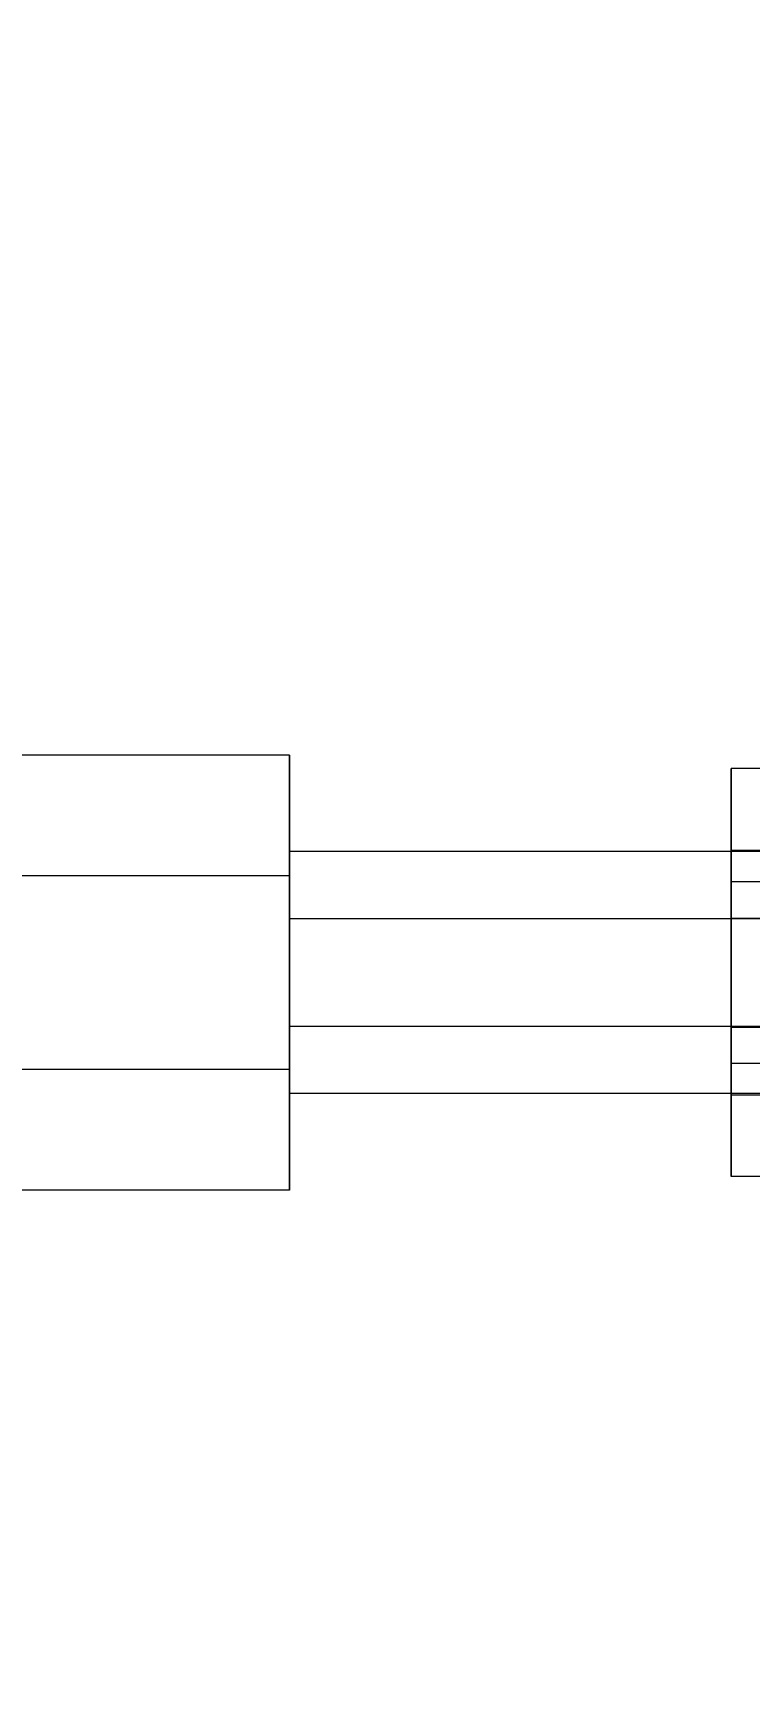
# Model space of a CAD drawing. Header units: millimetres. Extents: x -191664 to 191490, y -197311 to 10263.
# Drawn here: x 2412.3 to 2517.6, y -117138.5 to -116896.8 of the extents above; entities that cross this region are included whole.
import ezdxf

# ---------------------------------------------------------------- set-up
doc = ezdxf.new("R2010")
doc.units = ezdxf.units.MM
doc.layers.add('DET_briquetadora_frontal', color=7, linetype='Continuous', lineweight=0)
doc.layers.add('R15_COTAS_TRANSPORTE_P', color=1, linetype='Continuous', lineweight=0)
doc.dimstyles.new('PLANTA_20', dxfattribs={"dimtxt": 50, "dimasz": 30, "dimexe": 30, "dimexo": 16, "dimgap": 20, "dimtad": 1, "dimtih": 1, "dimtoh": 1, "dimdec": 1, "dimzin": 0, "dimdsep": 46, "dimcen": 0.09, "dimadec": 0, "dimazin": 0, "dimtfac": 1, "dimtdec": 4, "dimtofl": 0, "dimtmove": 0, "dimatfit": 3, "dimfxl": 1, "dimtolj": 1, "dimtzin": 0, "dimarcsym": 0})

# ---------------------------------------------------------------- blocks, each defined once
blk = doc.blocks.new('*D133')
at = {"layer": 'Defpoints', "color": 0, "transparency": 16777216}
for p in [(439.69, -194147.98), (217.89, -194406.09), (-500, -194490), (-500, -194490), (500, -194490)]:
    blk.add_point(p, dxfattribs=at)
at = {"layer": 'R15_COTAS_TRANSPORTE_P', "color": 0, "lineweight": -2, "transparency": 16777216}
blk.add_arc((-500, -194490), 722.77, 2.37834, 17.62166, dxfattribs=at)
at = {"layer": 'R15_COTAS_TRANSPORTE_P', "color": 0, "transparency": 16777216}
for points in [[(184.12, -194272.81), (193.59, -194269.58), (179.18, -194242.8)], [(227.15, -194459.9), (217.15, -194460.11), (222.77, -194490)]]:
    blk.add_solid(points, dxfattribs=at)

msp = doc.modelspace()

# ---------------------------------------------------------------- linework, layer by layer
at = {"layer": 'DET_briquetadora_frontal', "color": 9, "true_color": 0xb9c3c2}
for p, q in [((2450, -117003.05), (2170, -117003.05)), ((2450, -117003.05), (2450, -117006.4)), ((2450, -117006.04), (2450, -117003.05)), ((2450, -117003.95), (2450, -117003.76)), ((2450, -117003.76), (2450, -117009.78)), ((2450, -117010.29), (2450, -117003.95)), ((2540, -117005.05), (2515, -117005.05)), ((2515, -117005.05), (2515, -117008.19)), ((2515, -117007.86), (2515, -117005.05)), ((2450, -117014.78), (2450, -117006.04)), ((2450, -117006.4), (2450, -117015.42)), ((2515, -117005.89), (2515, -117005.72)), ((2515, -117005.72), (2515, -117011.36)), ((2515, -117011.84), (2515, -117005.89)), ((2515, -117016.05), (2515, -117007.86)), ((2450, -117009.78), (2450, -117020.8)), ((2450, -117021.54), (2450, -117010.29)), ((2515, -117008.19), (2515, -117016.65)), ((2515, -117011.36), (2515, -117021.69)), ((2515, -117022.38), (2515, -117011.84)), ((2450, -117027.53), (2450, -117014.78)), ((2450, -117015.42), (2450, -117028.33)), ((2690, -117017.25), (2450, -117017.25)), ((2450, -117017.25), (2450, -117019.11)), ((2450, -117018.91), (2450, -117017.25)), ((2515, -117028), (2515, -117016.05)), ((2515, -117016.65), (2515, -117028.75)), ((2515, -117017.05), (2625, -117017.05)), ((2515, -117018.73), (2515, -117017.05)), ((2515, -117017.05), (2515, -117018.93)), ((2515, -117017.55), (2515, -117017.45)), ((2515, -117017.45), (2515, -117020.83)), ((2515, -117021.12), (2515, -117017.55)), ((2450, -117017.75), (2450, -117017.65)), ((2450, -117017.65), (2450, -117020.99)), ((2450, -117021.28), (2450, -117017.75)), ((2450, -117023.77), (2450, -117018.91)), ((2450, -117019.11), (2450, -117024.13)), ((2515, -117023.65), (2515, -117018.73)), ((2515, -117018.93), (2515, -117024.01)), ((2450, -117020.8), (2170, -117020.8)), ((2450, -117020.8), (2450, -117034.64)), ((2450, -117020.99), (2450, -117027.12)), ((2450, -117027.53), (2450, -117021.28)), ((2450, -117035.46), (2450, -117021.54)), ((2515, -117020.83), (2515, -117027.03)), ((2515, -117027.45), (2515, -117021.12)), ((2540, -117021.69), (2515, -117021.69)), ((2515, -117021.69), (2515, -117034.67)), ((2515, -117035.43), (2515, -117022.38)), ((2450, -117030.87), (2450, -117023.77)), ((2450, -117024.13), (2450, -117031.31)), ((2515, -117030.82), (2515, -117023.65)), ((2515, -117024.01), (2515, -117031.27)), ((2690, -117027.12), (2450, -117027.12)), ((2450, -117027.12), (2450, -117034.82)), ((2515, -117027.03), (2625, -117027.03)), ((2515, -117027.03), (2515, -117034.82)), ((2450, -117041.77), (2450, -117027.53)), ((2450, -117035.28), (2450, -117027.53)), ((2450, -117028.33), (2450, -117042.57)), ((2515, -117035.28), (2515, -117027.45)), ((2515, -117041.35), (2515, -117028)), ((2515, -117028.75), (2515, -117042.1)), ((2450, -117038.79), (2450, -117030.87)), ((2450, -117031.31), (2450, -117039.23)), ((2515, -117038.83), (2515, -117030.82)), ((2515, -117031.27), (2515, -117039.28)), ((2450, -117034.64), (2450, -117048.56)), ((2450, -117034.82), (2450, -117042.57)), ((2450, -117042.98), (2450, -117035.28)), ((2450, -117049.3), (2450, -117035.46)), ((2515, -117034.67), (2515, -117047.72)), ((2515, -117034.82), (2515, -117042.65)), ((2515, -117043.07), (2515, -117035.28)), ((2515, -117048.41), (2515, -117035.43)), ((2450, -117045.97), (2450, -117038.79)), ((2450, -117039.23), (2450, -117046.33)), ((2515, -117046.09), (2515, -117038.83)), ((2515, -117039.28), (2515, -117046.45)), ((2515, -117053.45), (2515, -117041.35)), ((2450, -117054.68), (2450, -117041.77)), ((2450, -117042.57), (2450, -117055.32)), ((2450, -117042.57), (2450, -117048.82)), ((2450, -117049.11), (2450, -117042.98)), ((2690, -117042.98), (2450, -117042.98)), ((2515, -117042.1), (2515, -117054.05)), ((2515, -117042.65), (2515, -117048.98)), ((2515, -117043.07), (2625, -117043.07)), ((2515, -117049.27), (2515, -117043.07)), ((2450, -117050.99), (2450, -117045.97)), ((2450, -117046.33), (2450, -117051.18)), ((2515, -117051.17), (2515, -117046.09)), ((2515, -117046.45), (2515, -117051.37)), ((2450, -117048.56), (2450, -117059.81)), ((2450, -117048.82), (2450, -117052.35)), ((2515, -117047.72), (2515, -117058.26)), ((2515, -117058.74), (2515, -117048.41)), ((2540, -117048.41), (2515, -117048.41)), ((2515, -117048.98), (2515, -117052.55)), ((2450, -117049.3), (2170, -117049.3)), ((2450, -117052.45), (2450, -117049.11)), ((2450, -117060.32), (2450, -117049.3)), ((2450, -117052.85), (2450, -117050.99)), ((2450, -117051.18), (2450, -117052.85)), ((2515, -117052.65), (2515, -117049.27)), ((2515, -117053.05), (2515, -117051.17)), ((2515, -117051.37), (2515, -117053.05)), ((2450, -117052.35), (2450, -117052.45)), ((2690, -117052.85), (2450, -117052.85)), ((2515, -117052.55), (2515, -117052.65)), ((2515, -117053.05), (2625, -117053.05)), ((2515, -117061.91), (2515, -117053.45)), ((2450, -117063.7), (2450, -117054.68)), ((2450, -117055.32), (2450, -117064.06)), ((2515, -117054.05), (2515, -117062.24)), ((2515, -117058.26), (2515, -117064.21)), ((2450, -117059.81), (2450, -117066.15)), ((2450, -117066.34), (2450, -117060.32)), ((2515, -117064.38), (2515, -117058.74)), ((2515, -117065.05), (2515, -117061.91)), ((2515, -117062.24), (2515, -117065.05)), ((2450, -117067.05), (2450, -117063.7)), ((2450, -117064.06), (2450, -117067.05)), ((2515, -117064.21), (2515, -117064.38)), ((2540, -117065.05), (2515, -117065.05)), ((2450, -117067.05), (2170, -117067.05)), ((2450, -117066.15), (2450, -117066.34))]:
    msp.add_line(p, q, dxfattribs=at)

# ---------------------------------------------------------------- dimensions: what is measured, and where the dimension line sits
at = {"layer": 'R15_COTAS_TRANSPORTE_P'}
dim = msp.add_angular_dim_2l(base=(217.89, -194406.09), line1=((-500, -194490), (500, -194490)), line2=((-500, -194490), (439.69, -194147.98)), dimstyle='PLANTA_20', dxfattribs=at)
dim.commit()
dim.dimension.update_dxf_attribs({"geometry": '*D133', "text_midpoint": (191490.46, -33543.69)})

doc.saveas('drawing.dxf')
